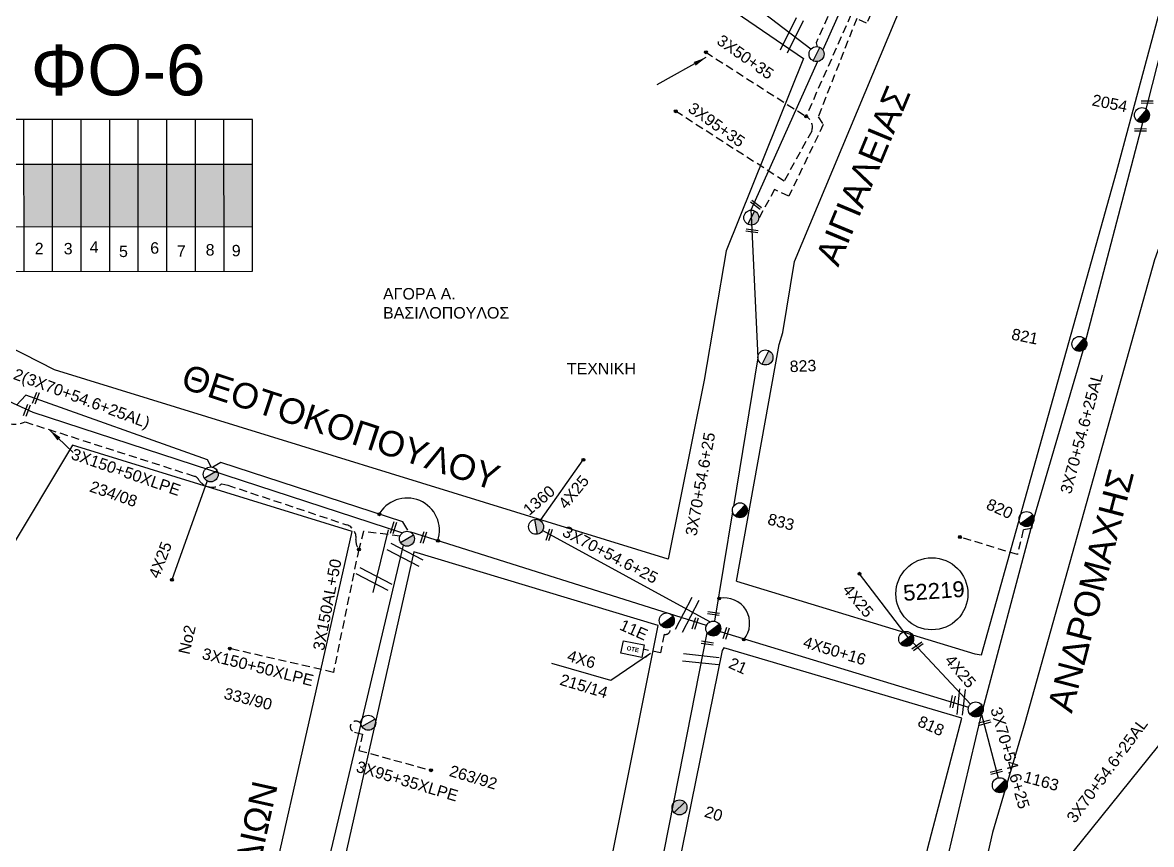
# Model space of a CAD drawing. Header units: millimetres. Extents: x 918 to 3138, y 719 to 1759.
# Drawn here: x 2569.4 to 2747.2, y 1446.3 to 1575.7 of the extents above; entities that cross this region are included whole.
import ezdxf
from ezdxf.enums import TextEntityAlignment as Align

# ---------------------------------------------------------------- set-up
doc = ezdxf.new("R2010")
doc.units = ezdxf.units.MM
doc.header["$LTSCALE"] = 0.5
doc.linetypes.add('DASHED', pattern=[19.05, 12.7, -6.35])
for name, color, linetype in [('Pillar OTE', 7, 'Continuous'), ('Άγνωστα', 7, 'Continuous'), ('Ασφαλειοκιβώτια Χ.Τ 9 αναχωρήσεων', 7, 'Continuous'), ('Γυμνά εναέρια ΧΤ και ΦΟΠ (3Φ)   4x50+16AL', 7, 'Continuous'), ('Επιγραφές - Σχήματα', 7, 'Continuous'), ('Καλώδια ΧΤ   3x150+50AL', 7, 'DASHED'), ('Καλώδια ΧΤ   3x150AL+50XLPE', 7, 'DASHED'), ('Καλώδια ΧΤ   3x95+35 CU', 7, 'DASHED'), ('Μηχανική τομή', 7, 'Continuous'), ('Στύλος Ξύλινος', 7, 'Continuous'), ('Στύλος Ξύλινος @ 1', 7, 'Continuous'), ('Στύλος ΦΜ', 7, 'Continuous'), ('Στύλος ΦΜ @ 1', 7, 'Continuous'), ('Συνδέσεις', 7, 'Continuous'), ('Συνεστραμμένα ΧΤ   3x70+54.6+25 AL', 7, 'SYN_LINE'), ('Τομή', 7, 'Continuous'), ('Υπόβαθρο ΔΕΗ', 7, 'Continuous'), ('Υπόγεια καλώδια Παροχών ΧΤ   4x25', 7, 'DASHED'), ('Υπόγεια καλώδια Παροχών ΧΤ   4x6', 7, 'DASHED')]:
    doc.layers.add(name, color=color, linetype=linetype)
doc.styles.add('arial', font='ARIAL.TTF')
doc.styles.get("Standard").update_dxf_attribs({"font": 'ARIAL.TTF'})
doc.linetypes.add('SYN_LINE', pattern='A,0.5,-0.0001,["/\\/\\/\\/",Standard,S=0.1,R=0,X=0,Y=-0.05],-0.25', length=0.7501)
doc.dimstyles.new('ISO-25', dxfattribs={"dimtxt": 2.5, "dimasz": 2.5, "dimexe": 1.25, "dimexo": 0.625, "dimtad": 1, "dimtxsty": 'Standard', "dimcen": 2.5, "dimadec": 0, "dimazin": 0, "dimtfac": 1, "dimtmove": 0, "dimatfit": 3, "dimfxl": 1, "dimarcsym": 0})

# ---------------------------------------------------------------- blocks, each defined once
blk = doc.blocks.new('ΑΣΦΑΛΕΙΟΚΙΒΩΤΙΟ ΥΠΟΣΤΑΘΜΟΥ 9 ΑΝΑΧΩΡΗΣΕΩΝ')
at = {"layer": 'Ασφαλειοκιβώτια Χ.Τ 9 αναχωρήσεων', "ltscale": 40}
for p, q in [((-23.8, 40.36), (24.02, 40.36)), ((-9.72, 40.36), (-9.72, -40.64)), ((9.94, 40.36), (9.94, -40.64)), ((-23.8, 31.36), (24.02, 31.36)), ((-23.8, 22.36), (24.02, 22.36)), ((-23.8, 13.36), (24.02, 13.36)), ((-23.8, 4.36), (24.02, 4.36)), ((-23.8, -4.64), (24.02, -4.64)), ((-23.8, -13.64), (24.02, -13.64)), ((-23.8, -22.64), (24.02, -22.64)), ((-23.8, -31.64), (24.02, -31.64))]:
    blk.add_line(p, q, dxfattribs=at)
at = {"layer": 'Ασφαλειοκιβώτια Χ.Τ 9 αναχωρήσεων'}
blk.add_lwpolyline([(-23.8, -40.64), (24.02, -40.64), (24.02, 40.36), (-23.8, 40.36)], close=True, dxfattribs=at)
for s, p in [('1', (-18.54, 37.25)), ('2', (-18.39, 27.98)), ('3', (-18.45, 18.85)), ('4', (-17.96, 10.67)), ('5', (-19.3, 1.44)), ('6', (-18.25, -8.4)), ('7', (-19.23, -16.79)), ('8', (-18.84, -25.86)), ('9', (-19.09, -34.08))]:
    blk.add_text(s, height=3.6, rotation=270, dxfattribs=at).set_placement(p)
at = {"layer": 'Ασφαλειοκιβώτια Χ.Τ 9 αναχωρήσεων', "ltscale": 40}
for tag, height, p in [('ΟΝΟΜΑ', 5, (-0.16, 44.31)), ('ΚΕΙΜΕΝΟ 1', 2, (17.06, 35.59)), ('ΚΕΙΜΕΝΟ 2', 2, (17.06, 26.88)), ('ΚΕΙΜΕΝΟ 3', 2, (17.06, 17.69)), ('ΚΕΙΜΕΝΟ 4', 2, (17.06, 8.71)), ('ΚΕΙΜΕΝΟ 5', 2, (17.06, -0.13)), ('ΚΕΙΜΕΝΟ 6', 2, (17.06, -9.05)), ('ΚΕΙΜΕΝΟ 7', 2, (17.06, -18.13)), ('ΚΕΙΜΕΝΟ 8', 2, (17.06, -26.85)), ('ΚΕΙΜΕΝΟ 9', 2, (17.06, -35.99)), ('ΣΧ', 2, (-0.1, -42.64))]:
    blk.add_attdef(tag, text='', height=height, dxfattribs=at).set_placement(p, align=Align.MIDDLE_CENTER)
blk = doc.blocks.new('ΜΗΧΑΝΙΚΗ ΤΟΜΗ')
at = {"layer": 'Μηχανική τομή', "ltscale": 40}
for p, q in [((-1.89, 0.78), (1.89, 0.78)), ((1.89, 0), (-1.89, 0))]:
    blk.add_line(p, q, dxfattribs=at)
blk = doc.blocks.new('ΥΠΑΡΧΩΝ ΤΣΙΜΕΝΤΕΝΙΟΣ ΣΤΥΛΟΣ')
at = {"layer": 'Στύλος ΦΜ'}
blk.add_hatch(color=7, dxfattribs=at).paths.add_polyline_path([(-1.29, -2.28, 0.574793), (2.62, 0, 0.268822), (1.3, 2.27)])
at = {"layer": 'Στύλος ΦΜ', "color": 7}
blk.add_line((-1.29, -2.28), (1.3, 2.27), dxfattribs=at)
blk.add_circle((0, 0), 2.62, dxfattribs=at)
at = {"layer": 'Στύλος ΦΜ', "flags": 4}
for tag, p in [('ΑΡΙΘΜΟΣ', (-4.68, 8.05)), ('ΤΥΠΟΣ', (-4.91, 3.03))]:
    blk.add_attdef(tag, p, '', height=4, dxfattribs=at)
blk = doc.blocks.new('ΥΠΑΡΧΩΝ ΞΥΛΙΝΟΣ ΣΤΥΛΟΣ')
at = {"layer": 'Στύλος Ξύλινος'}
h = blk.add_hatch(color=7, dxfattribs=at)
h.paths.add_polyline_path([(-2.62, 0, 0.270008), (-1.29, -2.28), (1.3, 2.27, 0.576266)])
h.paths.add_polyline_path([(-1.29, -2.28, 0.574793), (2.62, 0, 0.268822), (1.3, 2.27)])
at = {"layer": 'Στύλος Ξύλινος', "color": 7}
blk.add_line((-1.29, -2.28), (1.3, 2.27), dxfattribs=at)
blk.add_circle((0, 0), 2.62, dxfattribs=at)
at = {"layer": 'Στύλος Ξύλινος', "flags": 4}
for tag, p in [('ΑΡΙΘΜΟΣ', (-4.91, 8.6)), ('ΤΥΠΟΣ', (-4.85, 3.39))]:
    blk.add_attdef(tag, p, '', height=4, dxfattribs=at)
blk = doc.blocks.new('ΤΟΜΗ')
at = {"layer": 'Τομή', "ltscale": 40}
for p, q in [((-5.68, 0), (5.68, 0)), ((5.68, -2.33), (-5.68, -2.33))]:
    blk.add_line(p, q, dxfattribs=at)
blk = doc.blocks.new('_ΣΥΝΔΕΣΗ')
at = {"layer": 'Συνδέσεις', "linetype": 'SYN_LINE', "ltscale": 40}
blk.add_hatch(color=256, dxfattribs=at).paths.add_polyline_path([(0.5, -0.01, 1), (-0.5, -0.01, 1)])
at = {"layer": 'Συνδέσεις'}
blk.add_circle((0, -0.01), 0.5, dxfattribs=at)
blk = doc.blocks.new('PILLAR ΟΤΕ')
at = {"layer": 'Pillar OTE', "ltscale": 40}
blk.add_lwpolyline([(-3.31, 2.02), (3.39, 2.02), (3.39, -1.99), (-3.31, -1.99)], close=True, dxfattribs=at)
at = {"layer": 'Pillar OTE', "insert": (-1.81, 0.71), "char_height": 1.3575, "width": 109.961, "attachment_point": 1}
blk.add_mtext('{\\fArial|b1|i0|c161|p34;OTE}', dxfattribs=at)

msp = doc.modelspace()

# ---------------------------------------------------------------- hatches: boundary and pattern name
at = {"layer": 'Ασφαλειοκιβώτια Χ.Τ 9 αναχωρήσεων', "ltscale": 40}
for color, points in [(2, [(2569.64, 1553.35), (2569.64, 1543.52), (2574.14, 1543.52), (2574.14, 1553.35)]), (6, [(2574.14, 1553.35), (2574.14, 1543.52), (2578.64, 1543.53), (2578.64, 1553.35)]), (170, [(2578.64, 1553.35), (2578.64, 1543.53), (2583.14, 1543.53), (2583.14, 1553.36)]), (30, [(2583.14, 1553.36), (2583.14, 1543.53), (2587.64, 1543.53), (2587.64, 1553.36)]), (27, [(2587.64, 1553.36), (2587.64, 1543.53), (2592.14, 1543.53), (2592.14, 1553.36)]), (1, [(2592.14, 1553.36), (2592.14, 1543.53), (2596.64, 1543.53), (2596.64, 1553.36)]), (133, [(2596.64, 1553.36), (2596.64, 1543.53), (2601.14, 1543.54), (2601.14, 1553.36)]), (85, [(2601.14, 1553.36), (2601.14, 1543.54), (2605.64, 1543.54), (2605.64, 1553.37)])]:
    msp.add_hatch(color=color, dxfattribs=at).paths.add_polyline_path(points)

# ---------------------------------------------------------------- linework, layer by layer
at = {"layer": 'Άγνωστα', "color": 2, "linetype": 'DASHED', "ltscale": 0.2}
msp.add_lwpolyline([(2650.79, 1619.06), (2660.35, 1612.65), (2656.37, 1607.6), (2697.81, 1580.06), (2694.38, 1572.44), (2694.56, 1571.86)], dxfattribs=at)
at = {"layer": 'Άγνωστα', "color": 85, "linetype": 'DASHED', "ltscale": 0.2}
for points in [[(2650.34, 1616.54), (2704.67, 1580.43), (2702.34, 1575.55), (2700.79, 1576.31), (2694.72, 1560.81), (2695.53, 1559.6), (2690.08, 1548.32), (2687.85, 1549.38), (2685.36, 1544.8)], [(2618.37, 1473.36), (2602.04, 1477.1)]]:
    msp.add_lwpolyline(points, dxfattribs=at)
at = {"layer": 'Άγνωστα', "color": 151, "linetype": 'DASHED', "ltscale": 0.2}
for points in [[(2654.45, 1611.78), (2701.43, 1580.35), (2692.8, 1560.89)], [(2677.02, 1570.98), (2692.8, 1560.89)]]:
    msp.add_lwpolyline(points, dxfattribs=at)
at = {"layer": 'Άγνωστα', "color": 2, "ltscale": 40}
msp.add_lwpolyline([(2677.13, 1480.73), (2630.55, 1495.41), (2630.55, 1495.41)], dxfattribs=at)
at = {"layer": 'Άγνωστα', "color": 6, "linetype": 'DASHED', "ltscale": 0.2}
msp.add_lwpolyline([(2728.5, 1496.82), (2728.32, 1496.02), (2727.01, 1495.78), (2726.09, 1491.9), (2717.05, 1494.66)], dxfattribs=at)
at = {"layer": 'Άγνωστα', "color": 173, "ltscale": 40}
msp.add_lwpolyline([(2629.38, 1493.37), (2611.11, 1416.27), (2607.71, 1400.18)], dxfattribs=at)
at = {"layer": 'Γυμνά εναέρια ΧΤ και ΦΟΠ (3Φ)   4x50+16AL', "color": 1, "ltscale": 40}
msp.add_lwpolyline([(2659.9, 1391.77), (2672.84, 1457.15), (2677.25, 1479.56)], dxfattribs=at)
at = {"layer": 'Γυμνά εναέρια ΧΤ και ΦΟΠ (3Φ)   4x50+16AL', "color": 85, "ltscale": 40}
msp.add_lwpolyline([(2679.27, 1479.77), (2718.42, 1467.86)], dxfattribs=at)
at = {"layer": 'Επιγραφές - Σχήματα', "ltscale": 0.2}
msp.add_line((2626.98, 1495.82), (2624.59, 1485.95), dxfattribs=at)
at = {"layer": 'Επιγραφές - Σχήματα', "color": 173, "linetype": 'DASHED', "ltscale": 0.2}
msp.add_lwpolyline([(2621.71, 1463.92), (2622.94, 1463.65), (2622.4, 1461.07), (2633.72, 1457.94)], dxfattribs=at)
at = {"layer": 'Επιγραφές - Σχήματα'}
msp.add_circle((2712.63, 1485.72), 5.67, dxfattribs=at)
at = {"layer": 'Επιγραφές - Σχήματα', "ltscale": 0.2}
for centre, radius, start, end in [((2629.98, 1495.71), 5.09, 341.3293, 152.608), ((2679.95, 1481.09), 3.99, 320.0592, 101.912)]:
    msp.add_arc(centre, radius, start, end, dxfattribs=at)
at = {"layer": 'Επιγραφές - Σχήματα', "color": 173, "linetype": 'DASHED', "ltscale": 0.2}
msp.add_arc((2621.92, 1464.79), 0.894, 28.6912, 256.3551, dxfattribs=at)
at = {"layer": 'Καλώδια ΧΤ   3x150+50AL', "color": 85, "ltscale": 0.2}
msp.add_lwpolyline([(2521.84, 1551.54, -0.599767), (2523.5, 1545.98), (2517.55, 1539.26), (2531.05, 1532.15, -0.806038), (2535.5, 1529.81), (2540.21, 1527.65, -0.238863), (2540.91, 1525.86), (2565.46, 1513.38, 0.284038), (2569.82, 1512.79), (2596.52, 1504.23, -0.184531), (2597.13, 1503.73, 0.457853), (2600.81, 1503.06), (2601.72, 1502.83), (2620.44, 1496.6, -0.352144), (2621.93, 1494.29, 0.189258), (2622.36, 1492.71)], format="xyb", dxfattribs=at)
at = {"layer": 'Καλώδια ΧΤ   3x150AL+50XLPE', "color": 85, "linetype": 'DASHED', "ltscale": 0.2}
msp.add_lwpolyline([(2628.86, 1494.8), (2623.11, 1495.54), (2622.36, 1492.71), (2618.37, 1473.36)], dxfattribs=at)
at = {"layer": 'Καλώδια ΧΤ   3x95+35 CU', "color": 151, "linetype": 'DASHED', "ltscale": 0.2}
msp.add_lwpolyline([(2692.8, 1560.89, -0.377268), (2693.7, 1558.58), (2689.36, 1550.7), (2672.26, 1561.69)], format="xyb", dxfattribs=at)
at = {"layer": 'Συνεστραμμένα ΧΤ   3x70+54.6+25 AL', "color": 30, "linetype": 'SYN_LINE', "ltscale": 20}
msp.add_lwpolyline([(2693.58, 1571.47), (2673.48, 1586.86), (2620.03, 1621.11), (2584.91, 1641.44)], dxfattribs=at)
at = {"layer": 'Συνεστραμμένα ΧΤ   3x70+54.6+25 AL', "color": 2, "ltscale": 20}
for points in [[(2733.43, 1636.75), (2721.66, 1620.87), (2711.38, 1607.01), (2695.43, 1571.36)], [(2694.61, 1569.52), (2684.14, 1546.13), (2684.18, 1545.3)], [(2599.12, 1505.7), (2598.53, 1506.84), (2569.94, 1516.97), (2568.45, 1515.42)], [(2630.08, 1495.72), (2629.31, 1497.05), (2600.66, 1506.39), (2599.39, 1505.66)], [(2677.64, 1481.29), (2651.32, 1495.71)], [(2766.95, 1483.96), (2754.19, 1469.12), (2727.45, 1435.94), (2726.59, 1433.85), (2711.01, 1421.74)]]:
    msp.add_lwpolyline(points, dxfattribs=at)
at = {"layer": 'Συνεστραμμένα ΧΤ   3x70+54.6+25 AL', "color": 6, "ltscale": 20}
for points in [[(2720.43, 1466.74), (2728.5, 1496.82), (2736.46, 1524.05), (2745.86, 1559.91), (2754.96, 1595.67), (2790.73, 1584.05)], [(2714.17, 1440.26), (2720.43, 1466.74)]]:
    msp.add_lwpolyline(points, dxfattribs=at)
at = {"layer": 'Συνεστραμμένα ΧΤ   3x70+54.6+25 AL', "color": 133, "ltscale": 20}
msp.add_lwpolyline([(2524.43, 1554.95), (2533.87, 1531.32), (2571.02, 1514.3), (2629.23, 1495.31)], dxfattribs=at)
at = {"layer": 'Συνεστραμμένα ΧΤ   3x70+54.6+25 AL', "color": 85, "ltscale": 20}
for points in [[(2684.18, 1545.3), (2685.24, 1522.88), (2681.37, 1499.47)], [(2681.23, 1498.62), (2678.39, 1481.41)]]:
    msp.add_lwpolyline(points, dxfattribs=at)
at = {"layer": 'Συνεστραμμένα ΧΤ   3x70+54.6+25 AL', "color": 6, "ltscale": 15}
msp.add_lwpolyline([(2720.12, 1467.93), (2723.07, 1456.74)], dxfattribs=at)
at = {"layer": 'Υπόβαθρο ΔΕΗ'}
for points in [[(2681.85, 1487.72), (2688.58, 1524.98), (2689.15, 1526.85), (2690.97, 1538.04), (2716.85, 1599.97), (2743.09, 1633.33), (2683.2, 1678.19), (2649.84, 1703.4), (2694.27, 1745.02)], [(2671.12, 1491.2), (2574.43, 1520.98), (2520.63, 1548.43), (2565.83, 1611.41), (2585.88, 1640.33), (2617.52, 1619.78), (2651.39, 1597.31), (2676.34, 1581.02), (2692.41, 1570), (2680.23, 1539.71), (2676.77, 1519.34), (2671.12, 1491.2)], [(2601.86, 1409.38), (2621.35, 1495.51), (2577.3, 1509.13), (2535.62, 1439.72), (2601.86, 1409.38)], [(2611.38, 1405.34), (2645.08, 1389.6), (2651.68, 1391.38), (2669.5, 1480.74), (2631.03, 1492.31), (2611.38, 1405.34)], [(2707.42, 1423.09), (2712.01, 1445.73), (2717.35, 1466.13), (2679.86, 1477.23), (2679.58, 1476.82), (2662.86, 1394.37), (2663.18, 1394.2), (2666.1, 1395.25), (2667.07, 1396.32), (2707.42, 1423.09)], [(2662.07, 1472.06), (2652.77, 1474.73)]]:
    msp.add_lwpolyline(points, dxfattribs=at)
for points in [[(2681.85, 1487.72), (2719.37, 1476.27), (2720.43, 1476.1), (2731.35, 1515.14), (2741.69, 1552.11), (2756.54, 1607.4), (2769.86, 1597.12), (2782.35, 1588.55, 0.11908), (2790.35, 1585.5), (2808.3, 1594.55), (2835.38, 1607.96), (2867.87, 1624.48), (2843.53, 1676.77), (2833.38, 1696.99, 0.097629), (2809.16, 1728.23), (2803.74, 1731.67), (2793.4, 1736.24), (2780.03, 1743.26)], [(2872.05, 1615.86), (2867.15, 1612.99), (2815.65, 1587.31), (2788.2, 1572.57), (2768.55, 1587.64), (2764.64, 1590.2), (2750.58, 1546.31), (2747.71, 1538.28), (2727.28, 1465.41), (2722.17, 1448.14), (2720.02, 1438.69, 0.681484), (2724.63, 1435.55, -0.01881), (2728.21, 1437.8, -0.116382), (2734.54, 1439.69, -0.160302), (2764.84, 1434.06, -0.060772), (2781.21, 1424.07), (2815.34, 1400.03, 0.129566), (2845.07, 1392.33, 0.095179), (2869.71, 1399.86, -0.008073), (2881.79, 1406.01), (2908, 1426.7), (2926.68, 1441.88), (2929.7, 1444.17)]]:
    msp.add_lwpolyline(points, format="xyb", dxfattribs=at)
at = {"layer": 'Υπόγεια καλώδια Παροχών ΧΤ   4x25', "color": 2, "linetype": 'SYN_LINE', "ltscale": 15}
msp.add_lwpolyline([(2651.02, 1497.39), (2657.72, 1506.83)], dxfattribs=at)
at = {"layer": 'Υπόγεια καλώδια Παροχών ΧΤ   4x25', "linetype": 'SYN_LINE', "ltscale": 20}
msp.add_lwpolyline([(2598.47, 1503.51), (2592.94, 1487.92)], dxfattribs=at)
at = {"layer": 'Υπόγεια καλώδια Παροχών ΧΤ   4x25', "color": 85, "linetype": 'SYN_LINE', "ltscale": 15}
for points in [[(2708.9, 1478.85), (2701.21, 1488.89)], [(2718.72, 1468.36), (2708.9, 1478.85)]]:
    msp.add_lwpolyline(points, dxfattribs=at)
at = {"layer": 'Υπόγεια καλώδια Παροχών ΧΤ   4x6', "color": 2, "linetype": 'DASHED', "ltscale": 0.2}
msp.add_lwpolyline([(2671.18, 1480.72, -0.784541), (2670.45, 1479.35), (2669.87, 1476.45), (2667.16, 1476.99)], format="xyb", dxfattribs=at)

# ---------------------------------------------------------------- block references
at = {"layer": 'Pillar OTE', "xscale": 0.5, "yscale": 0.5, "zscale": 0.5, "rotation": 348.7229970733609}
msp.add_blockref('PILLAR ΟΤΕ', (2665.46, 1477.01), dxfattribs=at)
at = {"layer": 'Ασφαλειοκιβώτια Χ.Τ 9 αναχωρήσεων', "xscale": 0.4999999999999998, "yscale": 0.4999999999999998, "zscale": 0.4999999999999998, "rotation": 90.02714753120054}
msp.add_blockref('ΑΣΦΑΛΕΙΟΚΙΒΩΤΙΟ ΥΠΟΣΤΑΘΜΟΥ 9 ΑΝΑΧΩΡΗΣΕΩΝ', (2585.32, 1548.39), dxfattribs=at).add_auto_attribs({'ΟΝΟΜΑ': 'ΦΟ -6'})
at = {"layer": 'Μηχανική τομή'}
for p, xscale, yscale, zscale, rotation in [((2746.51, 1562.94), 0.4999999999999997, 0.4999999999999997, 0.4999999999999997, 359.0124569363024), ((2745.49, 1558.56), 0.4999999999999997, 0.4999999999999997, 0.4999999999999997, 359.0124569363024), ((2684.82, 1546.8), 0.4999999999999994, 0.4999999999999994, 0.4999999999999994, 323.4536695641671), ((2684.27, 1542.68), 0.4999999999999994, 0.4999999999999994, 0.4999999999999994, 351.7363906957834), ((2571.68, 1516.47), 0.4999999999999427, 0.4999999999999427, 0.4999999999999427, 69.66239648490493), ((2570.28, 1514.54), 0.4999999999999427, 0.4999999999999427, 0.4999999999999427, 69.66239648490493), ((2628.01, 1496.07), 0.4999999999999994, 0.4999999999999994, 0.4999999999999994, 71.74091371315876), ((2632.76, 1494.52), 0.4999999999999994, 0.4999999999999994, 0.4999999999999994, 71.74091371315876), ((2652.53, 1494.95), 0.4999999999999901, 0.4999999999999901, 0.4999999999999901, 72.56546023012388), ((2678.2, 1482.43), 0.4999999999999994, 0.4999999999999994, 0.4999999999999994, 351.7363906957834), ((2675.53, 1480.98), 0.4999999999999901, 0.4999999999999901, 0.4999999999999901, 72.56546023012388), ((2680.4, 1479.44), 0.4999999999999994, 0.4999999999999994, 0.4999999999999994, 71.74091371315876), ((2677.25, 1477.78), 0.4999999999999994, 0.4999999999999994, 0.4999999999999994, 351.7363906957834), ((2710.48, 1477.28), 0.4999999999999343, 0.4999999999999343, 0.4999999999999343, 35.253543870669), ((2716.08, 1468.69), 0.4999999999999995, 0.4999999999999995, 0.4999999999999995, 78.11388107314366), ((2720.98, 1465.26), 0.5000000000000443, 0.5000000000000443, 0.5000000000000443, 14.92500973035329), ((2722.82, 1457.5), 0.5000000000000443, 0.5000000000000443, 0.5000000000000443, 14.92500973035329)]:
    msp.add_blockref('ΜΗΧΑΝΙΚΗ ΤΟΜΗ', p, dxfattribs=dict(at, xscale=xscale, yscale=yscale, zscale=zscale, rotation=rotation))
at = {"layer": 'Στύλος Ξύλινος @ 1', "ltscale": 40}
ref = msp.add_blockref('ΥΠΑΡΧΩΝ ΞΥΛΙΝΟΣ ΣΤΥΛΟΣ', (2672.88, 1452.1), dxfattribs=dict(at, xscale=0.4499999999998179, yscale=0.4499999999998179, zscale=0.4499999999998179, rotation=343.0510729418953))
ref.add_attrib('ΤΥΠΟΣ', '20', (2676.66, 1450.66), dxfattribs={"layer": 'Στύλος Ξύλινος', "height": 1.8, "rotation": 343.0511, "flags": 4})
at = {"layer": 'Στύλος ΦΜ @ 1', "ltscale": 40, "xscale": 0.449999999999818, "yscale": 0.449999999999818, "zscale": 0.449999999999818}
for p, rotation in [((2694.46, 1570.69), 2.401382049397705), ((2684.19, 1544.95), 2.401382049397705), ((2599.05, 1504.53), 330.0621846464709), ((2629.96, 1494.39), 330.0621846464709), ((2708.58, 1478.62), 335.8214020820489), ((2623.87, 1465.42), 330.0621846464709)]:
    msp.add_blockref('ΥΠΑΡΧΩΝ ΤΣΙΜΕΝΤΕΝΙΟΣ ΣΤΥΛΟΣ', p, dxfattribs=dict(at, rotation=rotation))
at = {"layer": 'Στύλος ΦΜ @ 1', "ltscale": 40}
ref = msp.add_blockref('ΥΠΑΡΧΩΝ ΤΣΙΜΕΝΤΕΝΙΟΣ ΣΤΥΛΟΣ', (2745.71, 1561.08), dxfattribs=dict(at, xscale=0.449999999999818, yscale=0.449999999999818, zscale=0.449999999999818, rotation=348.5082658432309))
ref.add_attrib('ΤΥΠΟΣ', '2054', (2737.73, 1562.63), dxfattribs={"layer": 'Στύλος ΦΜ', "height": 1.8, "rotation": 348.5083, "flags": 4})
ref = msp.add_blockref('ΥΠΑΡΧΩΝ ΤΣΙΜΕΝΤΕΝΙΟΣ ΣΤΥΛΟΣ', (2735.86, 1525.06), dxfattribs=dict(at, xscale=0.449999999999818, yscale=0.449999999999818, zscale=0.449999999999818, rotation=348.5082658432309))
ref.add_attrib('ΤΥΠΟΣ', '821', (2725.05, 1525.78), dxfattribs={"layer": 'Στύλος ΦΜ', "height": 1.8, "rotation": 348.5083, "flags": 4})
ref = msp.add_blockref('ΥΠΑΡΧΩΝ ΤΣΙΜΕΝΤΕΝΙΟΣ ΣΤΥΛΟΣ', (2686.42, 1522.93), dxfattribs=dict(at, xscale=0.449999999999818, yscale=0.449999999999818, zscale=0.449999999999818, rotation=2.401382049397705))
ref.add_attrib('ΤΥΠΟΣ', '823', (2690.27, 1520.61), dxfattribs={"layer": 'Στύλος ΦΜ', "height": 1.8, "rotation": 2.4014, "flags": 4})
ref = msp.add_blockref('ΥΠΑΡΧΩΝ ΤΣΙΜΕΝΤΕΝΙΟΣ ΣΤΥΛΟΣ', (2650.29, 1496.27), dxfattribs=dict(at, xscale=0.449999999999818, yscale=0.449999999999818, zscale=0.449999999999818, rotation=40.59653891304436))
ref.add_attrib('ΤΥΠΟΣ', '1360', (2649.21, 1497.95), dxfattribs={"layer": 'Στύλος ΦΜ', "height": 1.8, "rotation": 40.5965, "flags": 4})
ref = msp.add_blockref('ΥΠΑΡΧΩΝ ΤΣΙΜΕΝΤΕΝΙΟΣ ΣΤΥΛΟΣ', (2727.53, 1497.49), dxfattribs=dict(at, xscale=0.449999999999818, yscale=0.449999999999818, zscale=0.449999999999818, rotation=335.8214020820489))
ref.add_attrib('ΤΥΠΟΣ', '820', (2721.03, 1499.16), dxfattribs={"layer": 'Στύλος ΦΜ', "height": 1.8, "rotation": 335.8214, "flags": 4})
ref = msp.add_blockref('ΥΠΑΡΧΩΝ ΤΣΙΜΕΝΤΕΝΙΟΣ ΣΤΥΛΟΣ', (2682.39, 1498.87), dxfattribs=dict(at, xscale=0.449999999999818, yscale=0.449999999999818, zscale=0.449999999999818, rotation=345.6367371164623))
ref.add_attrib('ΤΥΠΟΣ', '833', (2686.62, 1496.69), dxfattribs={"layer": 'Στύλος ΦΜ', "height": 1.8, "rotation": 345.6367, "flags": 4})
ref = msp.add_blockref('ΥΠΑΡΧΩΝ ΤΣΙΜΕΝΤΕΝΙΟΣ ΣΤΥΛΟΣ', (2670.88, 1481.53), dxfattribs=dict(at, xscale=0.449999999999818, yscale=0.449999999999818, zscale=0.449999999999818, rotation=335.8214020820489))
ref.add_attrib('ΤΥΠΟΣ', '11Ε', (2663.28, 1480.15), dxfattribs={"layer": 'Στύλος ΦΜ', "height": 1.8, "rotation": 335.8214, "flags": 4})
ref = msp.add_blockref('ΥΠΑΡΧΩΝ ΤΣΙΜΕΝΤΕΝΙΟΣ ΣΤΥΛΟΣ', (2678.2, 1480.25), dxfattribs=dict(at, xscale=0.449999999999818, yscale=0.449999999999818, zscale=0.449999999999818, rotation=335.8214020820489))
ref.add_attrib('ΤΥΠΟΣ', '21', (2680.46, 1474.14), dxfattribs={"layer": 'Στύλος ΦΜ', "height": 1.8, "rotation": 335.8214, "flags": 4})
ref = msp.add_blockref('ΥΠΑΡΧΩΝ ΤΣΙΜΕΝΤΕΝΙΟΣ ΣΤΥΛΟΣ', (2719.54, 1467.52), dxfattribs=dict(at, xscale=0.449999999999818, yscale=0.449999999999818, zscale=0.449999999999818, rotation=335.8214020820489))
ref.add_attrib('ΤΥΠΟΣ', '818', (2710.22, 1464.98), dxfattribs={"layer": 'Στύλος ΦΜ', "height": 1.8, "rotation": 335.8214, "flags": 4})
ref = msp.add_blockref('ΥΠΑΡΧΩΝ ΤΣΙΜΕΝΤΕΝΙΟΣ ΣΤΥΛΟΣ', (2723.33, 1455.59), dxfattribs=dict(at, xscale=0.449999999999818, yscale=0.449999999999818, zscale=0.449999999999818, rotation=344.8903310018493))
ref.add_attrib('ΤΥΠΟΣ', '1163', (2726.93, 1456.11), dxfattribs={"layer": 'Στύλος ΦΜ', "height": 1.8, "rotation": 344.8903, "flags": 4})
at = {"layer": 'Συνδέσεις', "xscale": 0.4500000000002728, "yscale": 0.4500000000002728, "zscale": 0.4500000000002728}
for p in [(2677.05, 1570.98), (2672.29, 1561.69), (2692.83, 1560.89), (2657.74, 1506.83), (2625.62, 1498.25), (2634.84, 1494.09), (2717.05, 1494.67), (2622.39, 1492.71), (2592.94, 1487.93), (2701.23, 1488.89), (2679.13, 1484.99), (2683.01, 1478.53), (2602.07, 1477.1), (2633.75, 1457.94)]:
    msp.add_blockref('_ΣΥΝΔΕΣΗ', p, dxfattribs=at)
at = {"layer": 'Τομή'}
for p, xscale, yscale, zscale, rotation in [((2690.05, 1573.9), 0.5000000000001383, 0.5000000000001383, 0.5000000000001383, 63.8408498383892), ((2629.92, 1492.39), 0.4999999999999999, 0.4999999999999999, 0.4999999999999999, 332.4826279330928), ((2625.03, 1488.57), 0.4999999999999996, 0.4999999999999996, 0.4999999999999996, 332.4826279330928), ((2673.57, 1482.7), 0.4999999999999999, 0.4999999999999999, 0.4999999999999999, 62.51254214628541), ((2676.19, 1474.83), 0.5000000000000967, 0.5000000000000967, 0.5000000000000967, 173.6851362310085), ((2716.81, 1468.74), 0.3605128003921233, 0.3605128003921233, 0.3605128003921233, 83.68513623100851)]:
    msp.add_blockref('ΤΟΜΗ', p, dxfattribs=dict(at, xscale=xscale, yscale=yscale, zscale=zscale, rotation=rotation))

# ---------------------------------------------------------------- texts
at = {"layer": 'Άγνωστα', "ltscale": 40, "char_height": 1.8, "width": 17.1868, "attachment_point": 1, "style": 'arial'}
for s, insert, rotation in [('3X50+35', (2679.63, 1573.89), 324.9174), ('3X150+50XLPE', (2577.51, 1508.68), 340.9037), ('3X150+50XLPE', (2597.99, 1477.25), 345.9973), ('3X95+35XLPE', (2622.32, 1459.47), 343.3566)]:
    msp.add_mtext(s, dxfattribs=dict(at, insert=insert, rotation=rotation))
at = {"layer": 'Γυμνά εναέρια ΧΤ και ΦΟΠ (3Φ)   4x50+16AL', "ltscale": 40, "insert": (2692.72, 1479.07), "char_height": 1.8, "width": 17.1868, "attachment_point": 1, "rotation": 343.3566, "style": 'arial'}
msp.add_mtext('4X50+16', dxfattribs=at)
at = {"layer": 'Επιγραφές - Σχήματα', "ltscale": 40, "insert": (2570.69, 1572.19), "char_height": 8, "width": 17.8089, "attachment_point": 1, "style": 'arial'}
msp.add_mtext('ΦO-6', dxfattribs=at)
at = {"layer": 'Επιγραφές - Σχήματα', "char_height": 4, "attachment_point": 1}
for s, insert, width, rotation in [('ΑΙΓΙΑΛΕΙΑΣ', (2694.18, 1538.59), 63.5526, 67.3659), ('ΘΕΟΤΟΚΟΠΟΥΛΟΥ', (2595.39, 1522), 15.1545, 341.8277), ('ΑΝΔΡΟΜΑΧΗΣ', (2730.79, 1467.8), 63.5526, 75.4541), ('ΛΑΓΚΑΔΙΩΝ', (2598.91, 1425.79), 63.5526, 77.4923)]:
    msp.add_mtext(s, dxfattribs=dict(at, insert=insert, width=width, rotation=rotation))
at = {"layer": 'Επιγραφές - Σχήματα', "color": 1, "ltscale": 0.2, "char_height": 1.8, "width": 13.7443, "attachment_point": 1}
for s, insert in [('ΑΓΟΡΑ Α. ΒΑΣΙΛΟΠΟΥΛΟΣ', (2626.19, 1533.86)), ('ΤΕΧΝΙΚΗ', (2655.13, 1522.07))]:
    msp.add_mtext(s, dxfattribs=dict(at, insert=insert))
at = {"layer": 'Επιγραφές - Σχήματα', "ltscale": 40, "width": 17.1868, "attachment_point": 1, "style": 'arial'}
for s, insert, char_height, rotation in [('234/08', (2580.42, 1503.57), 1.8, 340.9037), ('52219', (2708.02, 1487.09), 2.5, 3.9372), ('Νο2', (2593.92, 1476.46), 1.8, 77.0053), ('4Χ6', (2655.56, 1476.93), 1.8, 343.3566), ('215/14', (2654.4, 1473.16), 1.8, 343.3566), ('333/90', (2601.42, 1470.99), 1.8, 345.9973), ('263/92', (2636.99, 1458.8), 1.8, 343.3566)]:
    msp.add_mtext(s, dxfattribs=dict(at, insert=insert, char_height=char_height, rotation=rotation))
at = {"layer": 'Καλώδια ΧΤ   3x150AL+50XLPE', "ltscale": 40, "insert": (2615.12, 1477.01), "char_height": 1.8, "width": 17.1868, "attachment_point": 1, "rotation": 79.0571, "style": 'arial'}
msp.add_mtext('3X150AL+50', dxfattribs=at)
at = {"layer": 'Καλώδια ΧΤ   3x95+35 CU', "ltscale": 40, "insert": (2675.1, 1563.23), "char_height": 1.8, "width": 17.1868, "attachment_point": 1, "rotation": 324.9174, "style": 'arial'}
msp.add_mtext('3X95+35', dxfattribs=at)
at = {"layer": 'Συνεστραμμένα ΧΤ   3x70+54.6+25 AL', "ltscale": 40, "char_height": 1.8, "width": 17.1868, "attachment_point": 1, "style": 'arial'}
for s, insert, rotation in [('2(3X70+54.6+25AL)', (2568.44, 1521.27), 339.704), ('3X70+54.6+25', (2673.78, 1495.05), 79.6015), ('3X70+54.6+25', (2655.1, 1496.53), 332.2655), ('3X70+54.6+25', (2723.56, 1468.07), 285.8774)]:
    msp.add_mtext(s, dxfattribs=dict(at, insert=insert, rotation=rotation))
at = {"layer": 'Συνεστραμμένα ΧΤ   3x70+54.6+25 AL', "ltscale": 20, "char_height": 1.8, "width": 17.1868, "attachment_point": 1, "style": 'arial'}
for insert, rotation in [((2732.8, 1501.79), 75.0436), ((2733.7, 1450.56), 53.6478)]:
    msp.add_mtext('3X70+54.6+25AL', dxfattribs=dict(at, insert=insert, rotation=rotation))
at = {"layer": 'Υπόγεια καλώδια Παροχών ΧΤ   4x25', "ltscale": 0.2, "char_height": 1.8, "width": 17.1868, "attachment_point": 1, "style": 'arial'}
for insert, rotation in [((2653.64, 1500.07), 50.3882), ((2589.19, 1488.66), 68.8475), ((2699.81, 1487.46), 310.2849), ((2715.92, 1476.36), 310.2849)]:
    msp.add_mtext('4X25', dxfattribs=dict(at, insert=insert, rotation=rotation))

# ---------------------------------------------------------------- leaders
at = {"layer": 'Επιγραφές - Σχήματα', "color": 1, "ltscale": 40}
msp.add_leader([(2677.03, 1570.13), (2669.32, 1565.86)], dimstyle='ISO-25', override={"dimasz": 2, "dimtad": 0}, dxfattribs=at)
at = {"layer": 'Επιγραφές - Σχήματα', "ltscale": 40}
for points, override in [([(2573.71, 1511.49), (2577.38, 1507.95)], {"dimasz": 2, "dimtad": 0}), ([(2668.31, 1476.3), (2662.07, 1472.06)], {"dimasz": 1, "dimtad": 0})]:
    msp.add_leader(points, dimstyle='ISO-25', override=override, dxfattribs=at)

doc.saveas('drawing.dxf')
